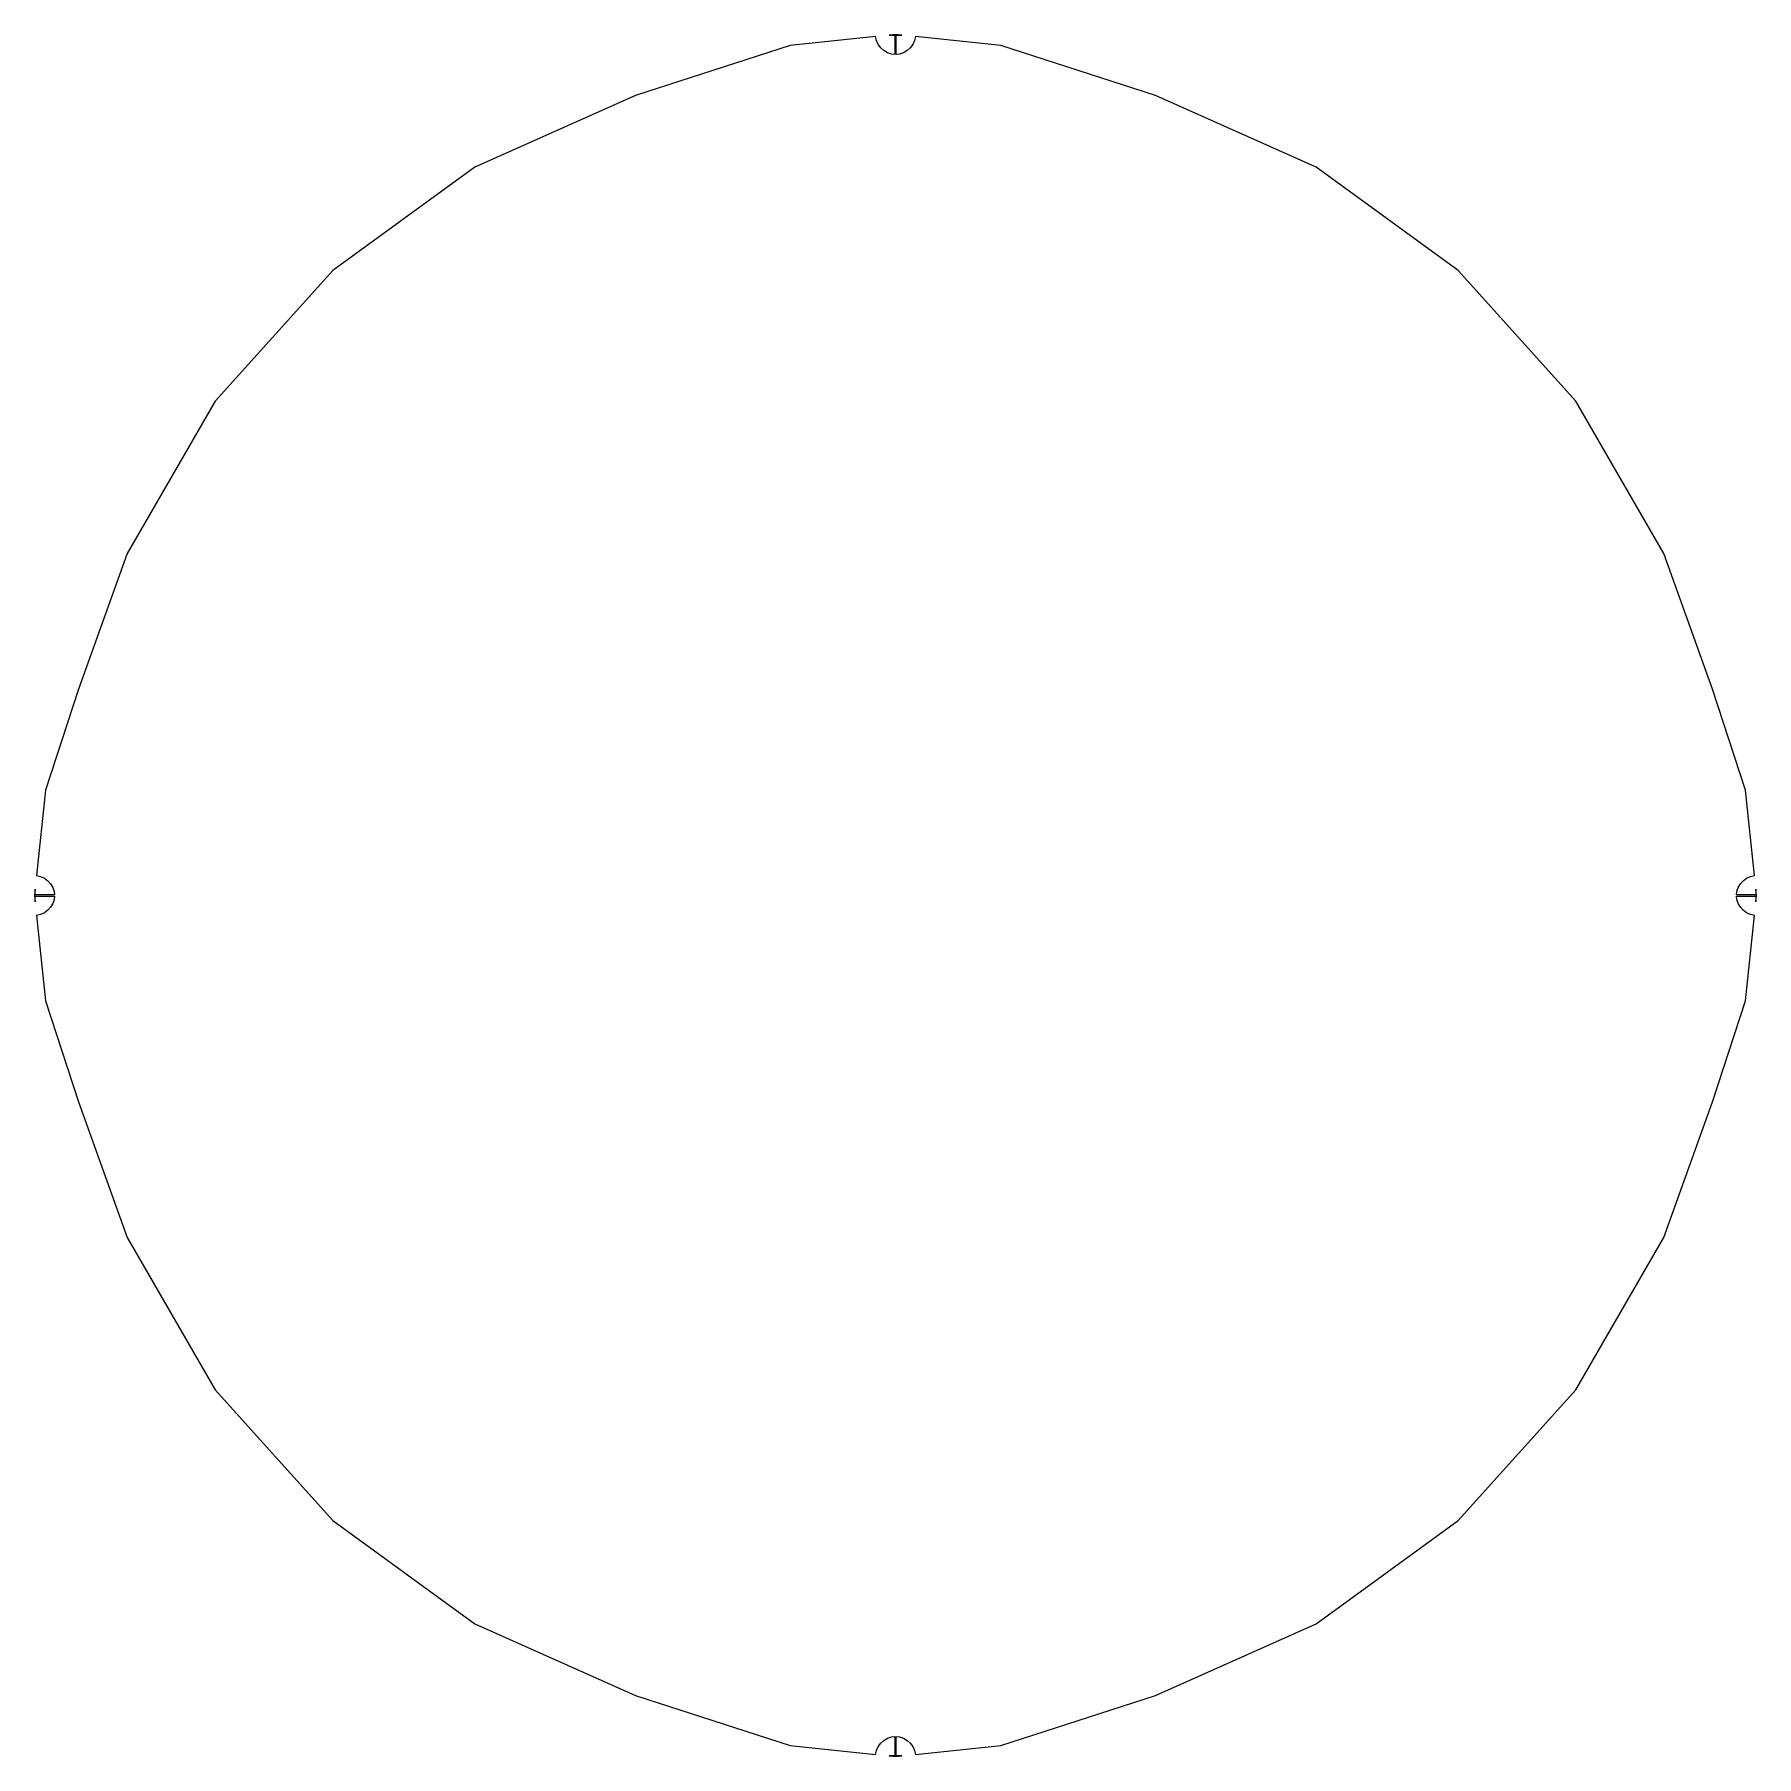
# Model space of a CAD drawing. Header units: metres. Extents: x -64 to 64, y -64 to 64.
import ezdxf

# ---------------------------------------------------------------- set-up
doc = ezdxf.new("R2010")
doc.units = ezdxf.units.M

msp = doc.modelspace()

# ---------------------------------------------------------------- linework, layer by layer
for p, q in [((0, 64.5), (-0.48, 64.45)), ((0.48, 64.45), (0, 64.5)), ((-7.9, 63.67), (-19.47, 59.92)), ((-1.49, 64.34), (-7.9, 63.67)), ((-1.43, 64.04), (-1.49, 64.34)), ((-1.3, 63.75), (-1.43, 64.04)), ((-1.11, 63.5), (-1.3, 63.75)), ((-0.88, 63.29), (-1.11, 63.5)), ((-0.61, 63.13), (-0.88, 63.29)), ((-0.48, 64.45), (-0.05, 64.45)), ((-0.05, 64.45), (-0.05, 63.01)), ((0.05, 63.01), (0.05, 64.45)), ((0.05, 64.45), (0.48, 64.45)), ((0.88, 63.29), (0.61, 63.13)), ((1.11, 63.5), (0.88, 63.29)), ((1.3, 63.75), (1.11, 63.5)), ((1.43, 64.04), (1.3, 63.75)), ((1.49, 64.34), (1.43, 64.04)), ((7.9, 63.67), (1.49, 64.34)), ((19.47, 59.92), (7.9, 63.67)), ((-0.31, 63.03), (-0.61, 63.13)), ((-0.05, 63.01), (-0.31, 63.03)), ((0.31, 63.03), (0.05, 63.01)), ((0.61, 63.13), (0.31, 63.03)), ((-19.47, 59.92), (-31.5, 54.56)), ((31.5, 54.56), (19.47, 59.92)), ((-31.5, 54.56), (-42.16, 46.82)), ((42.16, 46.82), (31.5, 54.56)), ((-42.16, 46.82), (-50.97, 37.03)), ((50.97, 37.03), (42.16, 46.82)), ((-50.97, 37.03), (-57.55, 25.62)), ((57.55, 25.62), (50.97, 37.03)), ((-57.55, 25.62), (-61.21, 15.46)), ((61.21, 15.46), (57.55, 25.62)), ((-61.21, 15.46), (-63.67, 7.9)), ((63.67, 7.9), (61.21, 15.46)), ((-63.67, 7.9), (-64.34, 1.49)), ((64.34, 1.49), (63.67, 7.9)), ((-64.34, 1.49), (-64.04, 1.43)), ((-64.04, 1.43), (-63.75, 1.3)), ((-63.75, 1.3), (-63.5, 1.11)), ((63.5, 1.11), (63.75, 1.3)), ((63.75, 1.3), (64.04, 1.43)), ((64.04, 1.43), (64.34, 1.49)), ((-64.45, 0.48), (-64.5, 0)), ((-64.5, 0), (-64.45, -0.48)), ((-64.45, 0.05), (-64.45, 0.48)), ((-63.01, 0.05), (-64.45, 0.05)), ((-63.5, 1.11), (-63.29, 0.88)), ((-63.29, 0.88), (-63.13, 0.61)), ((-63.13, 0.61), (-63.03, 0.31)), ((-63.03, 0.31), (-63.01, 0.05)), ((63.01, 0.05), (63.03, 0.31)), ((64.45, 0.05), (63.01, 0.05)), ((63.03, 0.31), (63.13, 0.61)), ((63.13, 0.61), (63.29, 0.88)), ((63.29, 0.88), (63.5, 1.11)), ((64.5, 0), (64.45, 0.48)), ((64.45, 0.48), (64.45, 0.05)), ((64.45, -0.48), (64.5, 0)), ((-64.45, -0.48), (-64.45, -0.05)), ((-64.45, -0.05), (-63.01, -0.05)), ((-63.5, -1.11), (-63.75, -1.3)), ((-63.29, -0.88), (-63.5, -1.11)), ((-63.13, -0.61), (-63.29, -0.88)), ((-63.03, -0.31), (-63.13, -0.61)), ((-63.01, -0.05), (-63.03, -0.31)), ((63.03, -0.31), (63.01, -0.05)), ((63.01, -0.05), (64.45, -0.05)), ((63.13, -0.61), (63.03, -0.31)), ((63.29, -0.88), (63.13, -0.61)), ((63.5, -1.11), (63.29, -0.88)), ((63.75, -1.3), (63.5, -1.11)), ((64.45, -0.05), (64.45, -0.48)), ((-64.04, -1.43), (-64.34, -1.49)), ((-64.34, -1.49), (-63.67, -7.9)), ((-63.75, -1.3), (-64.04, -1.43)), ((63.67, -7.9), (64.34, -1.49)), ((64.04, -1.43), (63.75, -1.3)), ((64.34, -1.49), (64.04, -1.43)), ((-63.67, -7.9), (-61.21, -15.46)), ((61.21, -15.46), (63.67, -7.9)), ((-61.21, -15.46), (-57.55, -25.62)), ((57.55, -25.62), (61.21, -15.46)), ((-57.55, -25.62), (-50.97, -37.03)), ((50.97, -37.03), (57.55, -25.62)), ((-50.97, -37.03), (-42.16, -46.82)), ((42.16, -46.82), (50.97, -37.03)), ((-42.16, -46.82), (-31.5, -54.56)), ((31.5, -54.56), (42.16, -46.82)), ((-31.5, -54.56), (-19.47, -59.92)), ((19.47, -59.92), (31.5, -54.56)), ((-19.47, -59.92), (-7.9, -63.67)), ((7.9, -63.67), (19.47, -59.92)), ((-0.88, -63.29), (-0.61, -63.13)), ((-0.61, -63.13), (-0.31, -63.03)), ((-0.31, -63.03), (-0.05, -63.01)), ((-0.05, -63.01), (-0.05, -64.45)), ((0.05, -64.45), (0.05, -63.01)), ((0.05, -63.01), (0.31, -63.03)), ((0.31, -63.03), (0.61, -63.13)), ((0.61, -63.13), (0.88, -63.29)), ((-7.9, -63.67), (-1.49, -64.34)), ((-1.49, -64.34), (-1.43, -64.04)), ((-1.43, -64.04), (-1.3, -63.75)), ((-1.3, -63.75), (-1.11, -63.5)), ((-1.11, -63.5), (-0.88, -63.29)), ((-0.05, -64.45), (-0.48, -64.45)), ((-0.48, -64.45), (0, -64.5)), ((0, -64.5), (0.48, -64.45)), ((0.48, -64.45), (0.05, -64.45)), ((0.88, -63.29), (1.11, -63.5)), ((1.11, -63.5), (1.3, -63.75)), ((1.3, -63.75), (1.43, -64.04)), ((1.43, -64.04), (1.49, -64.34)), ((1.49, -64.34), (7.9, -63.67))]:
    msp.add_line(p, q)

doc.saveas('drawing.dxf')
